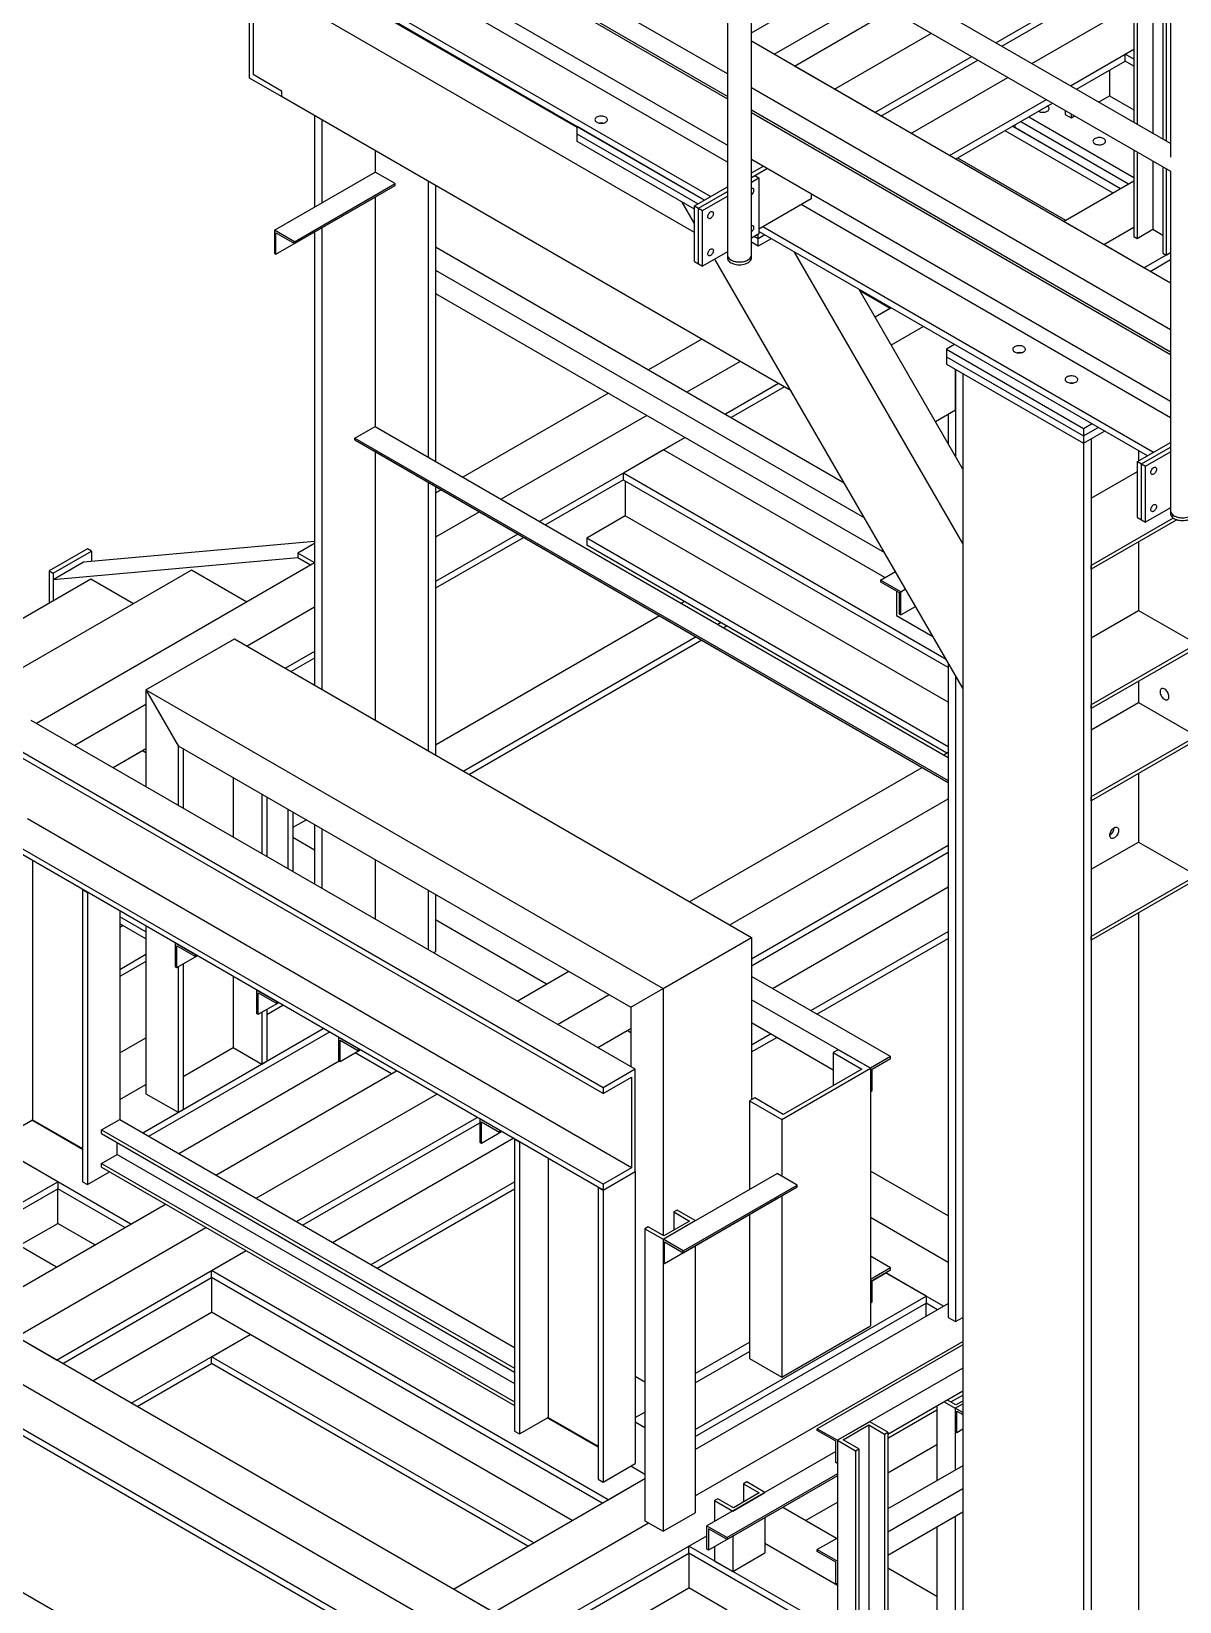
# Model space of a CAD drawing. Header units: millimetres. Extents: x 0 to 16187, y -20471 to 6290.
# Drawn here: x 347.4 to 498.6, y 5363.7 to 5570.4 of the extents above; entities that cross this region are included whole.
import ezdxf

# ---------------------------------------------------------------- set-up
doc = ezdxf.new("R2010")
doc.units = ezdxf.units.MM

msp = doc.modelspace()

# ---------------------------------------------------------------- linework, layer by layer
at = {"color": 7, "linetype": 'Continuous', "lineweight": 25}
for p, q in [((492.61328, 5617.19812), (492.61328, 5558.43152)), ((493.03755, 5616.95319), (493.03755, 5558.1866)), ((495.10583, 5618.14719), (495.10583, 5556.9926)), ((496.43166, 5614.99382), (496.43166, 5556.22722)), ((496.85592, 5614.74889), (496.85592, 5555.9823)), ((439.09025, 5564.81068), (383.91894, 5596.6604)), ((439.09025, 5561.84852), (383.91894, 5593.69823)), ((383.91894, 5593.39208), (439.09025, 5561.54236)), ((383.91894, 5587.26803), (439.09025, 5555.41831)), ((497.42656, 5555.65288), (442.25525, 5587.50259)), ((439.09025, 5585.67518), (439.09025, 5540.96467)), ((440.67288, 5584.76155), (497.42656, 5551.99835)), ((442.25525, 5540.96467), (442.25525, 5583.84807)), ((497.42656, 5583.53233), (497.42656, 5553.82576)), ((439.09025, 5553.20564), (390.46964, 5581.27373)), ((376.1528, 5564.26567), (376.1528, 5577.73859)), ((436.05034, 5548.19441), (384.90139, 5577.72208)), ((419.29515, 5557.73149), (384.90139, 5577.58659)), ((436.84597, 5548.65372), (385.40498, 5578.34997)), ((474.44616, 5568.91918), (492.61328, 5579.40684)), ((475.24178, 5568.45988), (491.44656, 5577.81469)), ((442.25525, 5570.23557), (454.0453, 5577.04182)), ((376.63009, 5573.64957), (376.63009, 5564.75564)), ((434.75241, 5543.90975), (383.3606, 5573.57762)), ((445.22988, 5567.38941), (457.99773, 5574.76013)), ((447.90646, 5565.84426), (460.6743, 5573.21498)), ((479.19421, 5566.17819), (491.44656, 5573.25132)), ((453.20976, 5562.78273), (465.9776, 5570.15345)), ((497.42656, 5537.25691), (442.25525, 5569.10663)), ((484.25886, 5563.25443), (492.61328, 5568.07734)), ((491.44656, 5567.4038), (492.61328, 5568.07734)), ((492.61328, 5566.73026), (491.44656, 5567.4038)), ((491.44656, 5566.48519), (491.44656, 5567.4038)), ((453.20976, 5562.78273), (447.90646, 5565.84426)), ((458.51306, 5559.7212), (471.2809, 5567.09192)), ((459.30868, 5559.26189), (472.07653, 5566.63261)), ((485.05448, 5562.79513), (491.44656, 5566.48519)), ((489.40479, 5565.3065), (489.40479, 5561.93643)), ((492.61328, 5565.81165), (491.44656, 5566.48519)), ((380.39544, 5561.81645), (376.1528, 5564.26567)), ((376.63009, 5564.75564), (380.39544, 5562.58195)), ((463.26111, 5556.98021), (476.02895, 5564.35093)), ((380.39544, 5562.58195), (380.39544, 5561.81645)), ((447.46543, 5523.09776), (380.39544, 5561.81645)), ((497.42656, 5531.13385), (442.25525, 5562.98357)), ((458.51306, 5559.7212), (453.20976, 5562.78273)), ((468.32576, 5554.05645), (481.0936, 5561.42717)), ((487.97337, 5561.11009), (489.40479, 5561.93643)), ((489.40479, 5561.93643), (492.61328, 5560.0842)), ((384.74414, 5559.30599), (384.74414, 5547.30141)), ((497.42656, 5528.17168), (442.25525, 5560.0214)), ((442.25525, 5559.71525), (497.42656, 5527.86553)), ((469.12138, 5553.59714), (481.88923, 5560.96786)), ((478.7696, 5559.16694), (492.61328, 5551.17515)), ((483.54464, 5560.01221), (483.54464, 5559.4719)), ((483.54464, 5559.4719), (484.34013, 5559.01267)), ((484.34013, 5559.55298), (484.34013, 5559.01267)), ((484.34013, 5559.01267), (484.80811, 5559.28283)), ((385.69874, 5558.75492), (385.69874, 5547.85248)), ((436.05034, 5548.19441), (419.29515, 5557.86698)), ((419.29515, 5556.88713), (419.29515, 5557.86698)), ((419.29515, 5555.90728), (419.29515, 5556.88713)), ((435.20168, 5547.70449), (419.29515, 5556.88713)), ((475.64014, 5557.36034), (489.85126, 5549.15644)), ((476.64793, 5557.94213), (490.85906, 5549.73822)), ((476.91551, 5558.0966), (476.91551, 5557.78766)), ((476.91551, 5557.78766), (490.85906, 5549.73822)), ((477.70877, 5558.55453), (491.91989, 5550.35063)), ((434.75241, 5546.98399), (419.29515, 5555.90728)), ((392.69909, 5554.7137), (392.69909, 5551.8937)), ((442.25525, 5553.59119), (497.42656, 5521.74147)), ((469.40651, 5553.76174), (483.61763, 5545.55783)), ((492.61328, 5554.777), (492.61328, 5543.40324)), ((493.03755, 5554.53207), (493.03755, 5543.15832)), ((495.10583, 5553.33808), (495.10583, 5544.35232)), ((379.44084, 5544.23988), (392.69909, 5551.8937)), ((395.35074, 5550.36294), (392.69909, 5551.8937)), ((399.69945, 5550.67248), (399.69945, 5514.3539)), ((442.25525, 5551.77643), (443.82705, 5552.68381)), ((442.25525, 5551.16413), (444.35738, 5552.37766)), ((442.25525, 5551.16413), (442.70737, 5551.42512)), ((442.25525, 5550.55182), (443.2377, 5551.11897)), ((442.70737, 5551.42512), (443.2377, 5551.11897)), ((443.2377, 5551.11897), (443.2377, 5543.7701)), ((483.33251, 5545.39324), (492.61328, 5550.75091)), ((496.43166, 5552.57269), (496.43166, 5541.19894)), ((496.85592, 5552.32777), (496.85592, 5540.95402)), ((497.42656, 5551.99835), (497.42656, 5507.28784)), ((379.65297, 5541.05539), (392.91123, 5548.70921)), ((382.09249, 5542.70911), (395.35074, 5550.36294)), ((382.09249, 5542.46415), (395.35074, 5550.11798)), ((392.69909, 5548.58675), (392.69909, 5518.39512)), ((392.91123, 5548.70921), (392.91123, 5548.70967)), ((395.35074, 5550.11798), (395.35074, 5550.36294)), ((400.65405, 5550.1214), (400.65405, 5513.80282)), ((434.75241, 5547.44513), (439.09025, 5549.94932)), ((435.28274, 5547.13898), (439.09025, 5549.33701)), ((435.81307, 5546.83283), (439.09025, 5548.7247)), ((450.13199, 5549.04405), (450.13199, 5548.3624)), ((434.75241, 5545.11735), (433.13594, 5547.91716)), ((434.75241, 5540.09627), (434.75241, 5547.44513)), ((434.75241, 5547.44513), (435.28274, 5547.13898)), ((435.28274, 5539.79011), (435.28274, 5547.13898)), ((435.28274, 5547.13898), (435.81307, 5546.83283)), ((435.81307, 5539.48396), (435.81307, 5546.83283)), ((450.13199, 5548.3624), (443.2377, 5544.38241)), ((497.42656, 5519.52881), (448.80595, 5547.59689)), ((385.69874, 5544.54553), (385.69874, 5483.79779)), ((495.18228, 5514.97688), (443.74129, 5544.67313)), ((488.63581, 5542.33171), (483.33251, 5545.39324)), ((488.63581, 5542.33171), (492.61328, 5544.62785)), ((382.09249, 5542.70911), (379.44084, 5544.23988)), ((379.44084, 5544.23988), (379.44084, 5541.17785)), ((379.65297, 5543.87245), (382.09249, 5542.46415)), ((379.65297, 5541.05539), (379.65297, 5543.87245)), ((382.09249, 5542.46415), (382.09249, 5542.70911)), ((384.74414, 5543.99446), (384.74414, 5484.34887)), ((443.2377, 5543.7701), (442.25525, 5543.20295)), ((443.16, 5542.1304), (442.25525, 5542.6527)), ((443.16, 5543.11025), (442.62733, 5543.41775)), ((443.16, 5542.1304), (443.16, 5543.72525)), ((444.00867, 5543.60017), (443.16, 5543.11025)), ((444.85733, 5543.11025), (443.16, 5542.1304)), ((494.38665, 5514.51758), (443.2377, 5544.04524)), ((492.61328, 5543.40324), (493.03755, 5543.15832)), ((493.03755, 5543.15832), (495.10583, 5544.35232)), ((495.10583, 5544.35232), (496.43166, 5543.58693)), ((379.44084, 5541.17785), (379.65297, 5541.05539)), ((400.65405, 5542.03404), (454.4689, 5510.96739)), ((439.09025, 5541.37584), (435.81307, 5539.48396)), ((470.07425, 5483.93813), (437.45695, 5540.43295)), ((439.09025, 5540.96467), (439.09025, 5540.59723)), ((442.25525, 5540.59723), (442.25525, 5540.96467)), ((470.07425, 5502.99172), (447.93888, 5541.33131)), ((493.93911, 5539.27018), (488.63581, 5542.33171)), ((493.93911, 5539.27018), (497.42656, 5541.28344)), ((494.73473, 5538.81087), (497.42656, 5540.36483)), ((496.43166, 5541.19894), (496.85592, 5540.95402)), ((496.85592, 5540.95402), (497.42656, 5541.28344)), ((400.65405, 5538.97251), (457.12012, 5506.37534)), ((434.75241, 5540.09627), (435.28274, 5539.79011)), ((435.28274, 5539.79011), (435.81307, 5539.48396)), ((470.07425, 5512.78941), (456.42348, 5536.43325)), ((460.52831, 5533.92809), (456.54081, 5536.23003)), ((400.65405, 5535.91049), (459.77177, 5501.78255)), ((460.64566, 5533.99584), (458.5344, 5532.77703)), ((460.52831, 5533.92809), (458.5344, 5532.77703)), ((464.8883, 5531.54661), (460.65555, 5529.1031)), ((435.72575, 5529.87494), (428.72114, 5525.83126)), ((469.01359, 5529.16513), (467.95293, 5528.55283)), ((467.95293, 5528.55283), (467.95293, 5527.57298)), ((467.95293, 5528.55283), (485.98416, 5518.14362)), ((440.77449, 5526.96036), (433.76988, 5522.91668)), ((467.95293, 5527.57298), (485.98416, 5517.16378)), ((467.95293, 5527.57298), (467.95293, 5526.59313)), ((467.95293, 5526.59313), (485.98416, 5516.18393)), ((469.11966, 5520.5164), (469.11966, 5525.91959)), ((469.11966, 5525.91959), (469.11966, 5514.44282)), ((445.82324, 5524.04578), (438.81862, 5520.0021)), ((470.07425, 5525.36852), (470.07425, 5316.90545)), ((423.4174, 5522.76948), (404.26953, 5511.71565)), ((446.59234, 5523.60179), (439.58772, 5519.55811)), ((428.46615, 5519.8549), (409.31827, 5508.80107)), ((469.11966, 5520.5164), (466.48965, 5518.99813)), ((468.16507, 5519.96533), (468.16507, 5516.09622)), ((390.04744, 5516.86435), (392.69909, 5518.39512)), ((392.69909, 5518.39512), (468.16507, 5474.82954)), ((485.98416, 5518.14362), (487.04482, 5518.75593)), ((485.98416, 5517.16378), (487.89348, 5518.26601)), ((485.98416, 5518.14362), (485.98416, 5517.16378)), ((485.98416, 5516.18393), (488.74215, 5517.77608)), ((390.04744, 5516.86435), (468.16507, 5471.76801)), ((390.04744, 5516.61939), (390.04744, 5516.86435)), ((390.04744, 5516.61939), (468.16507, 5471.52305)), ((433.51489, 5516.94032), (414.36702, 5505.88649)), ((433.51489, 5516.94032), (430.69194, 5515.31067)), ((485.98416, 5517.16378), (485.98416, 5516.18393)), ((485.98416, 5516.18393), (485.98416, 5307.72086)), ((486.99178, 5516.76562), (486.99178, 5308.30255)), ((493.08872, 5513.7683), (497.42656, 5516.27248)), ((493.61905, 5513.46215), (497.42656, 5515.66017)), ((392.48696, 5515.21063), (392.48696, 5515.21109)), ((392.48696, 5515.21063), (468.16507, 5471.52259)), ((392.69909, 5515.08817), (392.69909, 5479.75657)), ((430.69194, 5515.31067), (425.38864, 5512.24914)), ((459.82493, 5498.49256), (430.69194, 5515.31067)), ((493.08872, 5506.41943), (493.08872, 5513.7683)), ((493.08872, 5513.7683), (493.61905, 5513.46215)), ((493.22316, 5515.18925), (493.22316, 5513.84591)), ((493.61905, 5513.46215), (494.14938, 5513.15599)), ((493.61905, 5506.11328), (493.61905, 5513.46215)), ((494.14938, 5513.15599), (497.42656, 5515.04787)), ((467.8967, 5487.70976), (425.38864, 5512.24914)), ((425.38864, 5511.33053), (425.38864, 5512.24914)), ((486.99178, 5508.95581), (493.08872, 5512.4755)), ((494.14938, 5505.80713), (494.14938, 5513.15599)), ((399.69945, 5511.04695), (399.69945, 5475.71535)), ((400.65405, 5510.49587), (400.65405, 5475.16428)), ((401.40532, 5510.06217), (400.65405, 5509.62847)), ((425.38864, 5511.36115), (415.13612, 5505.4425)), ((468.16507, 5486.63623), (425.38864, 5511.33053)), ((425.6432, 5511.18358), (425.6432, 5506.62021)), ((497.42656, 5507.699), (494.14938, 5505.80713)), ((497.42656, 5507.28784), (497.42656, 5506.92039)), ((406.45406, 5507.14759), (400.65405, 5503.79932)), ((425.6432, 5506.62021), (420.57855, 5503.69645)), ((468.16507, 5482.07286), (425.6432, 5506.62021)), ((497.78703, 5506.33995), (486.99178, 5500.10799)), ((498.25168, 5506.11826), (486.99178, 5499.61806)), ((493.08872, 5506.41943), (493.61905, 5506.11328)), ((493.61905, 5506.11328), (494.14938, 5505.80713)), ((384.74414, 5503.234), (354.28729, 5500.5107)), ((411.5028, 5504.23302), (400.65405, 5497.97016)), ((412.27191, 5503.78902), (400.65405, 5497.08218)), ((468.16507, 5476.22533), (420.57855, 5503.69645)), ((420.57855, 5503.69645), (420.57855, 5502.77784)), ((493.22316, 5503.21536), (493.22316, 5494.18094)), ((354.81762, 5502.28653), (349.77948, 5499.37808)), ((350.30981, 5499.07192), (355.34795, 5501.98038)), ((382.55122, 5501.09742), (350.30981, 5498.21455)), ((355.34795, 5501.98038), (354.81762, 5502.28653)), ((355.34795, 5501.98038), (355.34795, 5500.60554)), ((384.74414, 5502.97578), (382.55122, 5501.70983)), ((384.67254, 5500.48522), (382.55122, 5501.70983)), ((382.55122, 5501.70983), (382.55122, 5501.09742)), ((384.21373, 5500.13768), (382.55122, 5501.09742)), ((468.00424, 5475.39957), (420.57855, 5502.77784)), ((368.52855, 5499.47596), (326.85567, 5475.41872)), ((384.74414, 5500.44388), (348.10564, 5479.29292)), ((349.77948, 5499.37808), (350.30981, 5499.07192)), ((349.77948, 5499.37808), (349.77948, 5495.12069)), ((354.28729, 5500.5107), (350.30981, 5498.21455)), ((350.30981, 5499.07192), (350.30981, 5495.42684)), ((375.79801, 5495.27939), (368.52855, 5499.47596)), ((384.74414, 5500.52655), (384.67254, 5500.48522)), ((384.67254, 5500.48522), (384.67254, 5500.40254)), ((459.25552, 5498.16385), (461.20971, 5499.29197)), ((486.99178, 5499.61806), (486.99178, 5500.10799)), ((355.2703, 5498.29047), (313.59742, 5474.23323)), ((350.30981, 5498.21455), (350.30981, 5495.42684)), ((360.87265, 5495.0563), (355.2703, 5498.29047)), ((459.25552, 5498.16385), (459.25552, 5497.91888)), ((461.90717, 5496.63308), (459.25552, 5498.16385)), ((459.25552, 5497.91888), (461.69504, 5496.51058)), ((461.90717, 5496.63308), (462.53542, 5496.99576)), ((433.44114, 5495.35242), (433.02784, 5495.11383)), ((461.37684, 5496.69427), (461.37684, 5493.49421)), ((461.69504, 5496.51058), (461.69504, 5493.69351)), ((461.90717, 5493.57105), (461.90717, 5496.63308)), ((384.74414, 5494.61473), (375.85269, 5489.4818)), ((430.16363, 5493.46035), (400.65405, 5476.42483)), ((461.37684, 5493.49421), (466.1469, 5490.74051)), ((461.69504, 5493.69351), (461.90717, 5493.57105)), ((461.90717, 5493.57105), (463.86136, 5494.69918)), ((486.99178, 5490.58364), (493.22316, 5494.18094)), ((493.22316, 5494.18094), (500.88643, 5489.75703)), ((438.25124, 5492.57561), (437.83794, 5492.33702)), ((439.02034, 5492.13162), (438.60704, 5491.89302)), ((362.52331, 5483.70595), (374.19057, 5490.44131)), ((374.19057, 5490.44131), (442.28496, 5451.13126)), ((384.74414, 5488.78557), (380.90143, 5486.56722)), ((434.97372, 5490.68354), (404.37235, 5473.01775)), ((435.74283, 5490.23955), (405.14145, 5472.57375)), ((500.88643, 5489.75703), (486.99178, 5481.73582)), ((500.88643, 5489.2671), (486.99178, 5481.24589)), ((384.74414, 5487.89758), (381.67053, 5486.12323)), ((468.16507, 5487.24494), (468.16507, 5401.09722)), ((469.11966, 5485.59153), (469.11966, 5400.54614)), ((493.22316, 5484.84319), (493.22316, 5482.05531)), ((362.52331, 5483.70595), (430.6177, 5444.3959)), ((362.52331, 5483.70595), (366.76595, 5476.35748)), ((362.52331, 5483.70595), (362.52331, 5470.96978)), ((362.52331, 5481.78691), (353.15439, 5476.37835)), ((486.99178, 5478.45801), (493.22316, 5482.05531)), ((486.99178, 5481.24589), (486.99178, 5481.73582)), ((493.22316, 5482.05531), (500.88643, 5477.6314)), ((426.95842, 5433.77219), (347.4089, 5479.69514)), ((422.71578, 5431.32296), (343.16626, 5477.24592)), ((422.71578, 5430.55746), (343.16626, 5476.48041)), ((366.76595, 5476.35748), (426.37505, 5441.94588)), ((366.76595, 5476.35748), (366.76595, 5468.52056)), ((500.88643, 5477.6314), (486.99178, 5469.61019)), ((500.88643, 5477.14147), (486.99178, 5469.12026)), ((362.52331, 5475.95776), (358.20313, 5473.46377)), ((362.06723, 5475.69447), (358.20313, 5473.46377)), ((362.52331, 5475.43118), (362.06723, 5475.69447)), ((367.42887, 5475.97479), (367.42887, 5468.13787)), ((467.59094, 5475.16097), (468.16507, 5475.49241)), ((374.00496, 5472.17849), (374.00496, 5464.34157)), ((434.12536, 5455.8417), (464.72673, 5473.5075)), ((493.22316, 5472.71756), (493.22316, 5463.68314)), ((377.7703, 5470.0048), (377.7703, 5462.16788)), ((378.43321, 5469.62211), (378.43321, 5461.78519)), ((381.21745, 5468.01481), (381.21745, 5460.17789)), ((439.42866, 5452.78017), (468.16507, 5469.36935)), ((486.99178, 5469.12026), (486.99178, 5469.61019)), ((426.48112, 5420.78923), (346.93161, 5466.71219)), ((381.88036, 5467.63212), (381.88036, 5459.7952)), ((383.65166, 5466.60957), (381.88036, 5465.58701)), ((384.74414, 5465.97889), (384.74414, 5458.14197)), ((422.71578, 5418.61555), (343.16626, 5464.5385)), ((384.74414, 5462.60336), (381.88036, 5464.25659)), ((385.69874, 5465.42781), (385.69874, 5457.59089)), ((422.71578, 5417.85004), (343.16626, 5463.773)), ((442.28496, 5448.30602), (468.16507, 5463.24629)), ((442.28496, 5447.38741), (468.16507, 5462.32768)), ((486.99178, 5460.08584), (493.22316, 5463.68314)), ((493.22316, 5463.68314), (500.88643, 5459.25923)), ((347.59452, 5461.21662), (347.59452, 5427.10492)), ((392.69909, 5461.38659), (392.69909, 5453.54967)), ((445.02253, 5444.4044), (468.16507, 5457.7643)), ((500.88643, 5459.25923), (486.99178, 5451.23802)), ((500.88643, 5458.7693), (486.99178, 5450.74809)), ((354.17061, 5457.42032), (354.83353, 5457.03763)), ((354.17061, 5457.42032), (354.17061, 5418.96125)), ((354.83353, 5457.03763), (354.83353, 5418.57856)), ((399.69945, 5457.34537), (399.69945, 5449.50845)), ((400.65405, 5456.7943), (400.65405, 5449.25509)), ((359.07617, 5454.5884), (359.07617, 5427.15184)), ((362.52331, 5451.85555), (359.07617, 5453.84555)), ((493.22316, 5454.34539), (493.22316, 5320.74767)), ((362.52331, 5450.93694), (359.07617, 5452.92694)), ((359.51313, 5452.67469), (359.07617, 5452.42243)), ((362.52331, 5452.59841), (362.52331, 5430.54914)), ((415.29116, 5444.96895), (400.65405, 5453.41877)), ((450.08718, 5441.48064), (468.16507, 5451.91678)), ((369.04637, 5448.83273), (366.39472, 5450.36349)), ((366.39472, 5450.36349), (366.39472, 5447.30146)), ((366.60685, 5449.99607), (369.04637, 5448.58777)), ((366.60685, 5447.179), (366.60685, 5449.99607)), ((430.6177, 5444.3959), (442.28496, 5451.13126)), ((442.28496, 5451.13126), (442.28496, 5429.75866)), ((450.8828, 5441.02134), (468.16507, 5450.99817)), ((486.99178, 5450.74809), (486.99178, 5451.23802)), ((362.52331, 5448.85881), (359.07617, 5446.86882)), ((362.52331, 5447.97082), (359.07617, 5445.98083)), ((366.39472, 5447.30146), (366.60685, 5447.179)), ((366.60685, 5447.179), (369.25894, 5448.71002)), ((367.42887, 5447.65354), (367.42887, 5428.48261)), ((369.04637, 5448.58777), (369.04637, 5448.83273)), ((369.04637, 5448.58777), (369.25854, 5448.71025)), ((400.39619, 5449.10623), (400.65405, 5449.25509)), ((366.76595, 5447.27085), (366.76595, 5428.09992)), ((374.00496, 5445.9702), (374.00496, 5436.62628)), ((411.42706, 5442.73825), (418.21476, 5446.65671)), ((460.58135, 5435.42249), (442.28496, 5445.98477)), ((379.75904, 5442.64844), (377.10739, 5444.1792)), ((377.10739, 5444.1792), (377.10739, 5441.11717)), ((377.31952, 5443.81178), (379.75904, 5442.40347)), ((377.31952, 5440.99471), (377.31952, 5443.81178)), ((411.42706, 5442.73825), (415.29116, 5444.96895)), ((416.73036, 5439.67672), (423.51806, 5443.59518)), ((426.37505, 5441.94588), (430.6177, 5444.3959)), ((430.6177, 5444.3959), (430.6177, 5411.88006)), ((377.10739, 5441.11717), (377.31952, 5440.99471)), ((377.31952, 5440.99471), (379.9716, 5442.52573)), ((377.7703, 5441.25494), (377.7703, 5434.45259)), ((378.43321, 5440.95834), (380.55995, 5442.18608)), ((378.43321, 5441.63763), (378.43321, 5434.83528)), ((379.75904, 5442.40347), (379.75904, 5442.64844)), ((379.75904, 5442.40347), (379.97121, 5442.52595)), ((426.37505, 5441.94588), (426.37505, 5434.10896)), ((457.92969, 5433.89172), (442.28496, 5442.92324)), ((362.09991, 5425.40627), (385.86325, 5439.12455)), ((422.03366, 5436.61519), (426.37505, 5439.12143)), ((453.02414, 5433.66161), (442.28496, 5439.86121)), ((359.07617, 5435.90682), (362.52331, 5437.89681)), ((362.89553, 5424.94696), (386.65887, 5438.66525)), ((390.52474, 5436.43353), (387.87309, 5437.96429)), ((387.87309, 5437.96429), (387.87309, 5434.90227)), ((388.08522, 5437.59687), (390.52474, 5436.18857)), ((388.08522, 5434.77981), (388.08522, 5437.59687)), ((422.03366, 5436.61519), (425.89776, 5438.84589)), ((426.37505, 5438.57035), (425.89776, 5438.84589)), ((442.28496, 5436.97651), (444.78345, 5438.41886)), ((442.28496, 5436.0579), (445.57907, 5437.95956)), ((367.42887, 5432.82998), (374.00496, 5436.62628)), ((374.00496, 5436.62628), (377.7703, 5434.45259)), ((387.87309, 5434.90227), (388.08522, 5434.77981)), ((388.08522, 5434.77981), (390.7373, 5436.31082)), ((394.87185, 5433.18114), (390.0939, 5435.93939)), ((390.52474, 5436.18857), (390.52474, 5436.43353)), ((390.52474, 5436.18857), (390.73691, 5436.31105)), ((453.68705, 5436.34095), (453.02414, 5435.95826)), ((453.02414, 5435.95826), (456.78949, 5433.78457)), ((453.02414, 5435.95826), (453.02414, 5431.61088)), ((457.92969, 5433.89172), (453.68705, 5436.34095)), ((460.58135, 5435.42249), (457.92969, 5433.89172)), ((458.14183, 5433.76922), (460.58135, 5435.17753)), ((460.58135, 5435.17753), (460.58135, 5435.42249)), ((366.84796, 5422.66528), (387.95922, 5434.85255)), ((371.75192, 5419.83428), (395.51526, 5433.55257)), ((377.7703, 5434.45259), (378.43321, 5434.83528)), ((426.95842, 5433.77219), (422.71578, 5431.32296)), ((426.95842, 5420.29926), (426.95842, 5433.77219)), ((446.26243, 5427.15636), (457.92969, 5433.89172)), ((456.78949, 5433.78457), (446.44805, 5427.81458)), ((457.92969, 5433.89172), (457.92969, 5430.82969)), ((457.92969, 5433.89172), (457.92969, 5399.96445)), ((458.14183, 5430.95216), (458.14183, 5433.76922)), ((359.07617, 5429.78376), (362.52331, 5431.77375)), ((422.71578, 5430.55746), (426.48112, 5432.73114)), ((422.71578, 5431.32296), (422.71578, 5430.55746)), ((426.48112, 5432.73114), (426.48112, 5420.78923)), ((457.92969, 5430.82969), (458.14183, 5430.95216)), ((360.56109, 5413.37395), (333.40819, 5429.04899)), ((362.52331, 5430.54914), (366.76595, 5428.09992)), ((377.05522, 5416.77275), (400.81856, 5430.49104)), ((442.6827, 5429.98827), (442.01979, 5429.60558)), ((442.01979, 5429.60558), (446.26243, 5427.15636)), ((442.01979, 5429.60558), (442.01979, 5417.9725)), ((446.44805, 5427.81458), (442.6827, 5429.98827)), ((343.82918, 5424.93123), (347.59452, 5427.10492)), ((354.17061, 5423.18616), (347.48845, 5427.04369)), ((347.59452, 5427.10492), (354.17061, 5423.30862)), ((356.68968, 5425.77415), (359.07617, 5427.15184)), ((359.07617, 5427.15184), (411.04852, 5397.14884)), ((366.76595, 5428.09992), (367.42887, 5428.48261)), ((382.35852, 5413.71122), (406.12186, 5427.4295)), ((383.15414, 5413.25192), (406.48768, 5426.72208)), ((406.48768, 5427.21832), (406.48768, 5424.15629)), ((409.13933, 5425.68756), (406.48768, 5427.21832)), ((406.69981, 5426.8509), (409.13933, 5425.4426)), ((406.69981, 5424.03383), (406.69981, 5426.8509)), ((446.26243, 5427.15636), (446.26243, 5419.68696)), ((470.07425, 5320.77491), (288.765, 5425.44251)), ((356.68968, 5425.28422), (356.68968, 5425.77415)), ((356.68968, 5425.77415), (411.04852, 5394.39346)), ((356.68968, 5425.28422), (411.04852, 5393.90354)), ((387.10657, 5410.97023), (410.86991, 5424.68851)), ((406.69981, 5424.03383), (409.35189, 5425.56485)), ((409.13933, 5425.4426), (409.13933, 5425.68756)), ((409.13933, 5425.4426), (409.35149, 5425.56508)), ((411.04852, 5424.58541), (411.71143, 5424.20272)), ((411.04852, 5424.58541), (411.04852, 5386.12633)), ((467.95293, 5316.17036), (283.71626, 5422.52793)), ((356.68968, 5421.36483), (358.75797, 5422.55882)), ((358.75797, 5422.55882), (358.75797, 5424.09023)), ((358.75797, 5422.55882), (411.04852, 5392.37213)), ((406.48768, 5424.15629), (406.69981, 5424.03383)), ((411.71143, 5424.20272), (411.71143, 5385.74364)), ((467.95293, 5315.28238), (282.94716, 5422.08394)), ((350.90908, 5418.94594), (345.60578, 5422.00747)), ((356.68968, 5420.8749), (356.68968, 5421.36483)), ((356.68968, 5421.36483), (411.04852, 5389.98414)), ((356.68968, 5420.8749), (411.04852, 5389.49422)), ((415.47677, 5422.02903), (415.47677, 5387.91733)), ((426.48112, 5420.78923), (422.71578, 5418.61555)), ((330.51259, 5407.17129), (350.90908, 5418.94594)), ((350.90908, 5418.94594), (350.90908, 5418.02733)), ((354.17061, 5418.96125), (354.83353, 5418.57856)), ((354.83353, 5418.57856), (357.75051, 5420.2625)), ((392.17122, 5408.04647), (411.04852, 5418.9441)), ((422.71578, 5417.85004), (426.95842, 5420.29926)), ((422.71578, 5418.61555), (422.71578, 5417.85004)), ((426.95842, 5420.29926), (426.95842, 5381.84019)), ((430.6177, 5411.39021), (445.62604, 5420.05434)), ((433.26935, 5409.85945), (448.27769, 5418.52358)), ((448.27769, 5418.52358), (445.62604, 5420.05434)), ((448.27769, 5418.27861), (448.27769, 5418.52358)), ((468.16507, 5414.44549), (457.92969, 5420.35424)), ((331.30821, 5406.71199), (350.90908, 5418.02733)), ((350.90908, 5413.46396), (350.90908, 5418.02733)), ((359.76547, 5412.91465), (350.90908, 5418.02733)), ((392.96685, 5407.58716), (411.04852, 5418.02549)), ((422.05286, 5418.23273), (422.71578, 5417.85004)), ((422.05286, 5418.23273), (422.05286, 5379.77366)), ((422.71578, 5417.85004), (422.71578, 5379.39097)), ((430.82983, 5408.20572), (445.83817, 5416.86985)), ((433.26935, 5409.61448), (448.27769, 5418.27861)), ((445.83817, 5416.86985), (445.83817, 5416.87031)), ((446.26243, 5417.11523), (446.26243, 5393.22908)), ((340.1646, 5401.59931), (365.1221, 5416.00697)), ((360.56109, 5413.37395), (365.1221, 5416.00697)), ((432.47385, 5415.21712), (432.04959, 5414.9722)), ((432.04959, 5414.9722), (434.11787, 5413.7782)), ((432.04959, 5414.9722), (432.04959, 5412.58421)), ((434.86034, 5413.83943), (432.47385, 5415.21712)), ((442.01979, 5414.66555), (442.01979, 5395.67831)), ((468.16507, 5408.32243), (457.92969, 5414.23118)), ((345.4679, 5398.53778), (370.4254, 5412.94544)), ((345.84443, 5410.5402), (350.90908, 5413.46396)), ((355.81304, 5410.63296), (350.90908, 5413.46396)), ((428.65547, 5413.01282), (428.23121, 5412.7679)), ((428.23121, 5412.7679), (430.6177, 5411.39021)), ((428.23121, 5412.7679), (428.23121, 5374.30883)), ((430.72376, 5411.81882), (428.65547, 5413.01282)), ((430.6177, 5411.39021), (434.86034, 5413.83943)), ((434.11787, 5413.7782), (430.72376, 5411.81882)), ((350.74839, 5407.7092), (345.84443, 5410.5402)), ((430.6177, 5411.39021), (430.6177, 5408.32818)), ((433.26935, 5409.85945), (430.6177, 5411.39021)), ((430.6177, 5411.39021), (430.6177, 5372.93114)), ((430.82983, 5411.02279), (433.26935, 5409.61448)), ((430.82983, 5408.20572), (430.82983, 5411.02279)), ((434.86034, 5410.53248), (434.86034, 5375.38036)), ((350.7712, 5395.47625), (375.7287, 5409.88391)), ((371.16769, 5407.25089), (375.7287, 5409.88391)), ((430.6177, 5408.32818), (430.82983, 5408.20572)), ((433.26935, 5409.61448), (433.26935, 5409.85945)), ((460.58135, 5407.61927), (457.92969, 5409.15004)), ((453.58099, 5336.12542), (329.58981, 5407.704)), ((351.56682, 5395.01694), (371.16769, 5406.33229)), ((423.40521, 5377.09482), (371.16769, 5407.25089)), ((371.16769, 5406.33229), (371.16769, 5407.25089)), ((422.60958, 5376.63552), (371.16769, 5406.33229)), ((371.16769, 5406.33229), (371.16769, 5401.76891)), ((460.58135, 5407.61927), (457.92969, 5406.08851)), ((457.92969, 5406.08851), (457.92969, 5403.02648)), ((458.14183, 5405.96601), (460.58135, 5407.37431)), ((458.14183, 5405.90382), (459.94495, 5406.94474)), ((458.14183, 5403.14894), (458.14183, 5405.96601)), ((459.94495, 5406.94474), (459.89109, 5406.97583)), ((467.52867, 5402.56675), (459.89109, 5406.97583)), ((465.24825, 5403.88321), (459.94495, 5406.94474)), ((460.58135, 5407.37431), (460.58135, 5407.61927)), ((434.86034, 5386.34064), (465.24825, 5403.88321)), ((465.24825, 5403.88321), (465.24825, 5402.9646)), ((596.30872, 5220.52681), (281.65328, 5402.17353)), ((434.86034, 5385.42203), (465.24825, 5402.9646)), ((434.86034, 5383.70773), (468.16507, 5402.93414)), ((457.92969, 5403.02648), (458.14183, 5403.14894)), ((465.24825, 5401.25029), (465.24825, 5402.9646)), ((466.73304, 5402.10745), (465.24825, 5402.9646)), ((467.52867, 5402.56675), (468.16507, 5402.93414)), ((355.51925, 5392.73526), (371.16769, 5401.76891)), ((376.23234, 5398.84515), (371.16769, 5401.76891)), ((446.26243, 5393.22908), (457.92969, 5399.96445)), ((468.16507, 5401.09722), (469.11966, 5400.54614)), ((469.11966, 5400.54614), (470.07425, 5401.09722)), ((350.7712, 5395.47625), (345.4679, 5398.53778)), ((360.5839, 5389.8115), (376.23234, 5398.84515)), ((371.16769, 5395.92139), (376.23234, 5398.84515)), ((418.65716, 5374.35383), (376.23234, 5398.84515)), ((434.86034, 5377.58466), (470.07425, 5397.91323)), ((434.86034, 5393.68831), (442.01979, 5397.82138)), ((413.5925, 5371.43007), (371.16769, 5395.92139)), ((371.16769, 5395.00278), (371.16769, 5395.92139)), ((434.86034, 5392.4637), (442.01979, 5396.59677)), ((442.01979, 5395.67831), (446.26243, 5393.22908)), ((470.07425, 5397.4928), (450.92934, 5386.44068)), ((361.37952, 5389.35219), (371.16769, 5395.00278)), ((412.79688, 5370.97076), (371.16769, 5395.00278)), ((470.07425, 5394.43127), (453.58099, 5384.90991)), ((426.95842, 5393.35155), (428.23121, 5392.61678)), ((470.07425, 5391.36924), (460.21011, 5385.6748)), ((466.68014, 5389.40987), (466.68014, 5379.61088)), ((467.63348, 5389.96021), (469.06663, 5389.13287)), ((469.17269, 5389.56149), (468.05774, 5390.20514)), ((468.4888, 5389.95629), (470.07425, 5390.87156)), ((469.06663, 5389.13287), (470.07425, 5389.71456)), ((470.07425, 5390.08195), (469.17269, 5389.56149)), ((411.71143, 5385.74364), (415.47677, 5387.91733)), ((422.05286, 5383.99857), (415.37071, 5387.8561)), ((415.47677, 5387.91733), (422.05286, 5384.12103)), ((426.95842, 5387.90202), (428.23121, 5388.63679)), ((457.82363, 5387.35914), (453.58099, 5384.90991)), ((460.21011, 5385.98145), (457.82363, 5387.35914)), ((460.21011, 5385.17711), (466.68014, 5388.91218)), ((469.06663, 5389.13287), (469.06663, 5386.07085)), ((470.07425, 5388.55118), (469.06663, 5389.13287)), ((469.06663, 5389.13287), (469.06663, 5380.98857)), ((469.27876, 5388.76545), (470.07425, 5388.30622)), ((469.27876, 5385.94838), (469.27876, 5388.76545)), ((411.04852, 5386.12633), (411.71143, 5385.74364)), ((428.23121, 5386.55495), (426.95842, 5387.28972)), ((450.92934, 5386.19572), (450.92934, 5386.44068)), ((450.92934, 5386.44068), (453.58099, 5384.90991)), ((453.36886, 5384.78741), (450.92934, 5386.19572)), ((454.32345, 5384.97114), (457.71756, 5386.93052)), ((457.71756, 5386.93052), (459.78585, 5385.73653)), ((457.71756, 5386.93052), (457.71756, 5336.52954)), ((459.78585, 5385.73653), (460.21011, 5385.98145)), ((459.78585, 5385.73653), (459.78585, 5335.33554)), ((460.21011, 5385.98145), (460.21011, 5335.58047)), ((469.06663, 5386.07085), (469.27876, 5385.94838)), ((469.27876, 5385.94838), (470.07425, 5386.40761)), ((453.36886, 5383.43348), (436.39829, 5373.63658)), ((453.36886, 5381.97035), (453.36886, 5384.78741)), ((453.58099, 5384.90991), (453.58099, 5381.84788)), ((453.58099, 5384.90991), (455.96747, 5383.53222)), ((453.58099, 5384.90991), (453.58099, 5334.50893)), ((456.39174, 5383.77715), (454.32345, 5384.97114)), ((455.96747, 5383.53222), (456.39174, 5383.77715)), ((455.96747, 5383.53222), (455.96747, 5333.13124)), ((456.39174, 5383.77715), (456.39174, 5333.37617)), ((460.21011, 5380.61374), (466.68014, 5384.34881)), ((422.71578, 5379.39097), (426.95842, 5381.84019)), ((428.23121, 5380.43189), (426.37505, 5381.50342)), ((453.58099, 5381.84788), (453.36886, 5381.97035)), ((470.07425, 5381.57026), (460.21011, 5375.87581)), ((403.00871, 5365.32017), (428.23121, 5379.88081)), ((422.05286, 5379.77366), (422.71578, 5379.39097)), ((423.40521, 5377.09482), (428.23121, 5379.88081)), ((453.58099, 5380.24899), (436.61043, 5370.45209)), ((453.58099, 5380.49441), (439.04994, 5372.10582)), ((453.58099, 5380.24945), (439.04994, 5371.86086)), ((441.64856, 5379.42288), (441.2243, 5379.17795)), ((441.2243, 5379.17795), (443.29258, 5377.98396)), ((441.2243, 5379.17795), (441.2243, 5376.78996)), ((444.03505, 5378.04519), (441.64856, 5379.42288)), ((437.83018, 5377.21857), (437.40592, 5376.97365)), ((439.89847, 5376.02458), (437.83018, 5377.21857)), ((439.79241, 5375.59596), (444.03505, 5378.04519)), ((443.29258, 5377.98396), (439.89847, 5376.02458)), ((470.07425, 5378.50873), (460.21011, 5372.81428)), ((430.6177, 5372.93114), (434.86034, 5375.38036)), ((437.40592, 5376.97365), (439.79241, 5375.59596)), ((437.40592, 5376.97365), (437.40592, 5374.21827)), ((453.47007, 5371.98487), (446.36781, 5376.08491)), ((449.36646, 5374.35383), (453.58099, 5376.78683)), ((470.07425, 5375.4467), (460.21011, 5369.75225)), ((408.31201, 5362.25864), (428.70851, 5374.03329)), ((428.23121, 5374.30883), (430.6177, 5372.93114)), ((436.39829, 5373.63658), (439.04994, 5372.10582)), ((436.39829, 5370.57456), (436.39829, 5373.63658)), ((439.04994, 5371.86086), (436.61043, 5373.26916)), ((436.61043, 5373.26916), (436.61043, 5370.45209)), ((444.03505, 5374.73824), (444.03505, 5370.08391)), ((466.68014, 5373.48732), (466.68014, 5352.11273)), ((469.06663, 5374.86501), (469.06663, 5350.73504)), ((413.61531, 5359.19711), (436.39829, 5372.34945)), ((434.01181, 5370.97176), (436.39829, 5372.34945)), ((453.58099, 5359.67471), (434.01181, 5370.97176)), ((434.01181, 5370.05315), (434.01181, 5370.97176)), ((437.40592, 5370.91132), (437.40592, 5369.01238)), ((439.04994, 5372.10582), (439.04994, 5371.86086)), ((439.79241, 5372.28901), (439.79241, 5367.63469)), ((453.58099, 5365.79777), (444.03505, 5371.30853)), ((453.58099, 5372.0489), (450.92934, 5370.51813)), ((414.41094, 5358.73781), (434.01181, 5370.05315)), ((453.58099, 5358.7561), (434.01181, 5370.05315)), ((434.01181, 5370.05315), (434.01181, 5365.48978)), ((436.61043, 5370.45209), (436.39829, 5370.57456)), ((437.40592, 5369.01238), (439.79241, 5367.63469)), ((439.79241, 5367.63469), (444.03505, 5370.08391)), ((450.92934, 5370.51813), (453.58099, 5368.98737)), ((450.92934, 5370.27317), (450.92934, 5370.51813)), ((453.36886, 5368.86487), (450.92934, 5370.27317)), ((453.36886, 5366.0478), (453.36886, 5368.86487)), ((453.58099, 5368.98737), (453.58099, 5365.92534)), ((466.68014, 5364.35885), (460.21011, 5368.09392)), ((408.31201, 5362.25864), (403.00871, 5365.32017)), ((418.36336, 5356.45612), (434.01181, 5365.48978)), ((439.07646, 5362.56602), (434.01181, 5365.48978)), ((453.58099, 5365.92534), (453.36886, 5366.0478))]:
    msp.add_line(p, q, dxfattribs=at)
at = {"color": 7, "linetype": 'Continuous', "lineweight": 25, "flags": 128}
for points in [[(423.06049, 5559.12236), (422.94695, 5559.17708), (422.81831, 5559.21922), (422.67871, 5559.24742), (422.53263, 5559.26077), (422.38476, 5559.25886), (422.23986, 5559.24173), (422.10259, 5559.20994), (421.97735, 5559.16452), (421.86818, 5559.10691), (421.77858, 5559.03898), (421.71143, 5558.9629), (421.6689, 5558.88112), (421.65234, 5558.79628), (421.66229, 5558.71109), (421.69842, 5558.62829), (421.75959, 5558.55055), (421.84382, 5558.48037), (421.94841, 5558.41999), (422.06998, 5558.37137), (422.20465, 5558.33605), (422.34807, 5558.31519), (422.49564, 5558.30945), (422.64261, 5558.31901), (422.78427, 5558.34356), (422.91605, 5558.38233), (423.03373, 5558.43405), (423.13352, 5558.49708), (423.21221, 5558.56937), (423.26727, 5558.64862), (423.29694, 5558.73227), (423.30026, 5558.81763), (423.27712, 5558.90196), (423.22827, 5558.98255), (423.15528, 5559.05681), (423.06049, 5559.12236)], [(481.21119, 5559.90051), (481.30597, 5559.96606), (481.37897, 5560.04032), (481.42782, 5560.12091), (481.45095, 5560.20524), (481.44763, 5560.2906), (481.41797, 5560.37425), (481.3629, 5560.4535), (481.28421, 5560.52579), (481.20911, 5560.57524)], [(488.63581, 5555.61437), (488.7306, 5555.67991), (488.80359, 5555.75417), (488.85244, 5555.83477), (488.87557, 5555.9191), (488.87226, 5556.00446), (488.84259, 5556.08811), (488.78752, 5556.16736), (488.70883, 5556.23965), (488.60905, 5556.30268), (488.49137, 5556.3544), (488.35959, 5556.39316), (488.21793, 5556.41772), (488.07095, 5556.42728), (487.92339, 5556.42154), (487.77996, 5556.40067), (487.6453, 5556.36536), (487.52372, 5556.31674), (487.41914, 5556.25636), (487.33491, 5556.18618), (487.27374, 5556.10844), (487.2376, 5556.02564), (487.22765, 5555.94045), (487.24421, 5555.8556), (487.28675, 5555.77383), (487.3539, 5555.69775), (487.4435, 5555.62982), (487.55267, 5555.57221), (487.6779, 5555.52678), (487.81517, 5555.495), (487.96007, 5555.47787), (488.10794, 5555.47595), (488.25402, 5555.48931), (488.39363, 5555.51751), (488.52227, 5555.55965), (488.63581, 5555.61437)], [(442.25525, 5549.74607), (442.25964, 5549.74748), (442.33811, 5549.76107), (442.40849, 5549.75063), (442.46728, 5549.71669), (442.5115, 5549.66094), (442.53896, 5549.58618), (442.54827, 5549.49616), (442.53896, 5549.3954), (442.5115, 5549.28894), (442.46728, 5549.18213), (442.40849, 5549.08031), (442.33811, 5548.98861), (442.25964, 5548.91161), (442.25525, 5548.90795)], [(436.5025, 5546.00602), (436.51181, 5546.10678), (436.53927, 5546.21324), (436.58349, 5546.32005), (436.64228, 5546.42186), (436.71266, 5546.51357), (436.79113, 5546.59057), (436.87374, 5546.64901), (436.95634, 5546.68595), (437.03481, 5546.69954), (437.10519, 5546.6891), (437.16398, 5546.65516), (437.2082, 5546.59941), (437.23566, 5546.52465), (437.24497, 5546.43463), (437.23566, 5546.33387), (437.2082, 5546.22741), (437.16398, 5546.1206), (437.10519, 5546.01878), (437.03481, 5545.92708), (436.95634, 5545.85008), (436.87374, 5545.79164), (436.79113, 5545.7547), (436.71266, 5545.74111), (436.64228, 5545.75155), (436.58349, 5545.78549), (436.53927, 5545.84124), (436.51181, 5545.916), (436.5025, 5546.00602)], [(442.25525, 5544.84682), (442.25964, 5544.84823), (442.33811, 5544.86182), (442.40849, 5544.85139), (442.46728, 5544.81744), (442.5115, 5544.76169), (442.53896, 5544.68693), (442.54827, 5544.59692), (442.53896, 5544.49615), (442.5115, 5544.38969), (442.46728, 5544.28288), (442.40849, 5544.18107), (442.33811, 5544.08936), (442.25964, 5544.01236), (442.25525, 5544.0087)], [(436.5025, 5541.10677), (436.51181, 5541.20754), (436.53927, 5541.31399), (436.58349, 5541.42081), (436.64228, 5541.52262), (436.71266, 5541.61432), (436.79113, 5541.69133), (436.87374, 5541.74976), (436.95634, 5541.7867), (437.03481, 5541.80029), (437.10519, 5541.78986), (437.16398, 5541.75591), (437.2082, 5541.70016), (437.23566, 5541.6254), (437.24497, 5541.53539), (437.23566, 5541.43462), (437.2082, 5541.32816), (437.16398, 5541.22135), (437.10519, 5541.11954), (437.03481, 5541.02783), (436.95634, 5540.95083), (436.87374, 5540.89239), (436.79113, 5540.85545), (436.71266, 5540.84186), (436.64228, 5540.8523), (436.58349, 5540.88625), (436.53927, 5540.942), (436.51181, 5541.01675), (436.5025, 5541.10677)], [(439.09025, 5540.96467), (439.10379, 5540.84543), (439.14418, 5540.72822), (439.21071, 5540.61507), (439.30227, 5540.50789), (439.41727, 5540.40853), (439.55376, 5540.31869)], [(439.09025, 5540.96467), (439.0948, 5540.8955), (439.12394, 5540.77719), (439.17958, 5540.66209), (439.26076, 5540.55217), (439.36611, 5540.4493), (439.49382, 5540.35525), (439.6417, 5540.27163), (439.80721, 5540.19987), (439.98754, 5540.14119), (440.1796, 5540.09661), (440.38009, 5540.06687), (440.58558, 5540.0525), (440.79257, 5540.05374), (440.99751, 5540.07056), (441.1969, 5540.10268), (441.38731, 5540.14955), (441.5655, 5540.21036), (441.72841, 5540.28409), (441.87326, 5540.36945), (441.99757, 5540.46501), (442.09922, 5540.56911), (442.17645, 5540.67998), (442.22796, 5540.79572), (442.25285, 5540.91435), (442.25525, 5540.96467)], [(439.09025, 5540.59723), (439.10379, 5540.47798), (439.14418, 5540.36078), (439.21071, 5540.24762), (439.30227, 5540.14045), (439.41727, 5540.04109), (439.55376, 5539.95124)], [(439.55376, 5540.31869), (439.70939, 5540.2399), (439.8815, 5540.17351), (440.06716, 5540.12065), (440.26317, 5540.08224), (440.4662, 5540.05893), (440.67275, 5540.05111), (440.87931, 5540.05893), (441.08233, 5540.08224), (441.27835, 5540.12065), (441.464, 5540.17351), (441.63612, 5540.2399), (441.79175, 5540.31869), (441.92824, 5540.40853), (442.04324, 5540.50789), (442.13479, 5540.61507), (442.20133, 5540.72822), (442.24172, 5540.84543), (442.25525, 5540.96467)], [(439.55376, 5539.95124), (439.70939, 5539.87245), (439.8815, 5539.80606), (440.06716, 5539.75321), (440.26317, 5539.7148), (440.4662, 5539.69149), (440.67275, 5539.68367), (440.87931, 5539.69149), (441.08233, 5539.7148), (441.27835, 5539.75321), (441.464, 5539.80606), (441.63612, 5539.87245), (441.79175, 5539.95124), (441.92824, 5540.04109), (442.04324, 5540.14045), (442.13479, 5540.24762), (442.20133, 5540.36078), (442.24172, 5540.47798), (442.25525, 5540.59723)], [(478.08224, 5528.88975), (477.9687, 5528.94447), (477.84006, 5528.9866), (477.70046, 5529.0148), (477.55437, 5529.02816), (477.4065, 5529.02625), (477.26161, 5529.00912), (477.12433, 5528.97733), (476.9991, 5528.9319), (476.88993, 5528.8743), (476.80033, 5528.80636), (476.73318, 5528.73029), (476.69064, 5528.64851), (476.67408, 5528.56366), (476.68403, 5528.47847), (476.72017, 5528.39568), (476.78134, 5528.31794), (476.86557, 5528.24775), (476.97015, 5528.18738), (477.09173, 5528.13875), (477.22639, 5528.10344), (477.36982, 5528.08258), (477.51739, 5528.07684), (477.66436, 5528.0864), (477.80602, 5528.11095), (477.9378, 5528.14971), (478.05548, 5528.20144), (478.15527, 5528.26446), (478.23396, 5528.33676), (478.28902, 5528.416), (478.31869, 5528.49965), (478.32201, 5528.58502), (478.29887, 5528.66935), (478.25002, 5528.74994), (478.17703, 5528.8242), (478.08224, 5528.88975)], [(484.97653, 5524.90976), (484.86299, 5524.96448), (484.73435, 5525.00661), (484.59475, 5525.03481), (484.44866, 5525.04817), (484.3008, 5525.04626), (484.1559, 5525.02913), (484.01862, 5524.99734), (483.89339, 5524.95191), (483.78422, 5524.89431), (483.69462, 5524.82637), (483.62747, 5524.7503), (483.58493, 5524.66852), (483.56837, 5524.58367), (483.57832, 5524.49848), (483.61446, 5524.41569), (483.67563, 5524.33795), (483.75986, 5524.26776), (483.86444, 5524.20739), (483.98602, 5524.15876), (484.12069, 5524.12345), (484.26411, 5524.10259), (484.41168, 5524.09685), (484.55865, 5524.10641), (484.70031, 5524.13096), (484.83209, 5524.16973), (484.94977, 5524.22145), (485.04956, 5524.28447), (485.12825, 5524.35677), (485.18331, 5524.43602), (485.21298, 5524.51966), (485.2163, 5524.60503), (485.19316, 5524.68936), (485.14431, 5524.76995), (485.07132, 5524.84421), (484.97653, 5524.90976)], [(494.83881, 5512.32918), (494.84812, 5512.42995), (494.87558, 5512.5364), (494.9198, 5512.64322), (494.97859, 5512.74503), (495.04897, 5512.83674), (495.12744, 5512.91374), (495.21004, 5512.97217), (495.29265, 5513.00911), (495.37112, 5513.0227), (495.4415, 5513.01227), (495.50028, 5512.97832), (495.54451, 5512.92257), (495.57197, 5512.84781), (495.58128, 5512.7578), (495.57197, 5512.65703), (495.54451, 5512.55057), (495.50028, 5512.44376), (495.4415, 5512.34195), (495.37112, 5512.25024), (495.29265, 5512.17324), (495.21004, 5512.1148), (495.12744, 5512.07786), (495.04897, 5512.06427), (494.97859, 5512.07471), (494.9198, 5512.10866), (494.87558, 5512.16441), (494.84812, 5512.23916), (494.83881, 5512.32918)], [(494.83881, 5507.42994), (494.84812, 5507.5307), (494.87558, 5507.63716), (494.9198, 5507.74397), (494.97859, 5507.84578), (495.04897, 5507.93749), (495.12744, 5508.01449), (495.21004, 5508.07293), (495.29265, 5508.10987), (495.37112, 5508.12346), (495.4415, 5508.11302), (495.50028, 5508.07908), (495.54451, 5508.02333), (495.57197, 5507.94857), (495.58128, 5507.85855), (495.57197, 5507.75779), (495.54451, 5507.65133), (495.50028, 5507.54452), (495.4415, 5507.4427), (495.37112, 5507.351), (495.29265, 5507.274), (495.21004, 5507.21556), (495.12744, 5507.17862), (495.04897, 5507.16503), (494.97859, 5507.17547), (494.9198, 5507.20941), (494.87558, 5507.26516), (494.84812, 5507.33992), (494.83881, 5507.42994)], [(497.42656, 5507.28784), (497.4401, 5507.16859), (497.48049, 5507.05139), (497.54702, 5506.93823), (497.63858, 5506.83106), (497.75358, 5506.7317), (497.89007, 5506.64185)], [(497.42656, 5507.28784), (497.43111, 5507.21866), (497.46025, 5507.10036), (497.51589, 5506.98525), (497.59707, 5506.87533), (497.70242, 5506.77246), (497.83013, 5506.67842), (497.97801, 5506.5948), (498.14352, 5506.52303), (498.32385, 5506.46436), (498.51591, 5506.41977), (498.7164, 5506.39004)], [(497.89007, 5506.64185), (498.0457, 5506.56306), (498.21781, 5506.49667), (498.40347, 5506.44382), (498.59948, 5506.40541), (498.80251, 5506.38209), (499.00906, 5506.37428), (499.21562, 5506.38209), (499.41864, 5506.40541), (499.61466, 5506.44382), (499.80031, 5506.49667), (499.97243, 5506.56306), (500.12806, 5506.64185), (500.26454, 5506.7317), (500.37955, 5506.83106), (500.4711, 5506.93823), (500.53764, 5507.05139), (500.57802, 5507.16859), (500.59156, 5507.28784)], [(497.42656, 5506.92039), (497.4401, 5506.80115), (497.48049, 5506.68395), (497.54702, 5506.57079), (497.63858, 5506.46361), (497.75358, 5506.36425), (497.89007, 5506.27441)], [(497.89007, 5506.27441), (498.0457, 5506.19562), (498.21781, 5506.12923), (498.40347, 5506.07638), (498.59948, 5506.03796), (498.80251, 5506.01465), (499.00906, 5506.00683), (499.21562, 5506.01465), (499.41864, 5506.03796), (499.61466, 5506.07638), (499.80031, 5506.12923), (499.97243, 5506.19562), (500.12806, 5506.27441), (500.26454, 5506.36425), (500.37955, 5506.46361), (500.4711, 5506.57079), (500.53764, 5506.68395), (500.57802, 5506.80115), (500.59156, 5506.92039)], [(496.64379, 5482.469), (496.74795, 5482.4197), (496.84877, 5482.39363), (496.943, 5482.39163), (497.02761, 5482.41377), (497.09988, 5482.45934), (497.1575, 5482.52687), (497.1986, 5482.6142), (497.22187, 5482.7185), (497.22657, 5482.83644), (497.21253, 5482.96422), (497.18021, 5483.09774), (497.13065, 5483.2327), (497.06544, 5483.36477), (496.98668, 5483.48969), (496.8969, 5483.60346), (496.79899, 5483.70243), (496.69608, 5483.7834), (496.5915, 5483.84377), (496.48859, 5483.88161), (496.39068, 5483.8957), (496.3009, 5483.88559), (496.22214, 5483.8516), (496.15693, 5483.79482), (496.10737, 5483.71708), (496.07505, 5483.62087), (496.06102, 5483.5093), (496.06571, 5483.38594), (496.08898, 5483.25477), (496.13008, 5483.11999), (496.1877, 5482.98593), (496.25997, 5482.85692), (496.34458, 5482.73709), (496.43881, 5482.63029), (496.53963, 5482.53996), (496.64379, 5482.469)], [(489.4313, 5464.55617), (489.44068, 5464.68187), (489.4685, 5464.81435), (489.51388, 5464.94936), (489.57535, 5465.08255), (489.65094, 5465.20965), (489.73823, 5465.32657), (489.8344, 5465.42955), (489.93636, 5465.51529), (490.04084, 5465.58102), (490.14448, 5465.62464), (490.24394, 5465.64474), (490.33604, 5465.64067), (490.41781, 5465.61258), (490.48662, 5465.56135), (490.54026, 5465.48864), (490.57701, 5465.39679), (490.59568, 5465.28874), (490.59568, 5465.16797), (490.57701, 5465.03836), (490.54026, 5464.90408), (490.48662, 5464.76943), (490.41781, 5464.63876), (490.33604, 5464.51626), (490.24394, 5464.40586), (490.14448, 5464.31112), (490.04084, 5464.23508), (489.93636, 5464.18019), (489.8344, 5464.1482), (489.73823, 5464.14015), (489.65094, 5464.15629), (489.57535, 5464.19611), (489.51388, 5464.25833), (489.4685, 5464.34095), (489.44068, 5464.4413), (489.4313, 5464.55617)]]:
    msp.add_lwpolyline(points, dxfattribs=at)
at = {"color": 7, "linetype": 'Continuous', "lineweight": 25}
for centre, radius, start, end in [((480.62793, 5561.0181), 1.26063, 242.3232817, 297.5594182), ((422.47713, 5556.93728), 1.40604, 81.0727182, 98.9272818), ((422.47713, 5556.93633), 1.40697, 81.0786906, 98.9213093), ((477.49887, 5526.70372), 1.40697, 81.0786968, 98.9213032), ((477.49887, 5526.70467), 1.40604, 81.0727182, 98.9272818), ((484.39317, 5522.72468), 1.40604, 81.0727182, 98.9272818), ((484.39317, 5522.72373), 1.40697, 81.0786766, 98.9213233), ((488.75536, 5465.61992), 1.26044, 302.4306189, 357.5747572), ((488.76622, 5465.61365), 1.24933, 302.1643925, 357.840984)]:
    msp.add_arc(centre, radius, start, end, dxfattribs=at)

doc.saveas('drawing.dxf')
